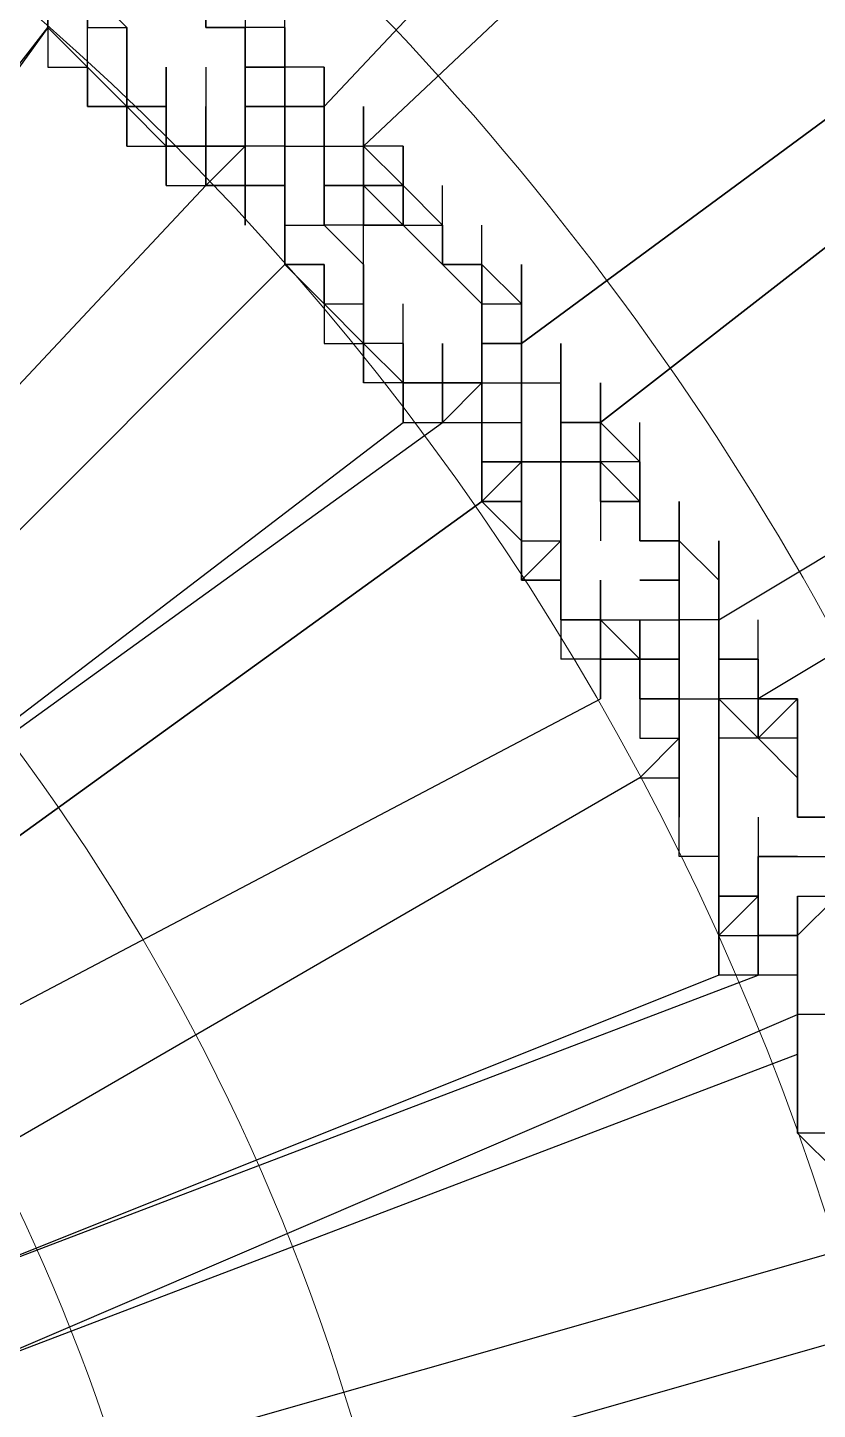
# Model space of a CAD drawing. Header units: inches. Extents: x 3324238 to 135265466, y -1036581 to 20094598.
# Drawn here: x 3353514.92 to 3353516.532, y -519253.202 to -519250.382 of the extents above; entities that cross this region are included whole.
import ezdxf

# ---------------------------------------------------------------- set-up
doc = ezdxf.new("R2010")
doc.units = ezdxf.units.IN
doc.header["$MEASUREMENT"] = 0
doc.layers.add('PDF_Geometry', color=7, linetype='Continuous')

msp = doc.modelspace()

# ---------------------------------------------------------------- linework, layer by layer
at = {"layer": 'PDF_Geometry', "color": 32, "lineweight": 13, "true_color": 0xdd6e00}
for points in [[(3353522.7765, -519332.0817), (3353522.7765, -519254.4915, 1.00015), (3353499.8943, -519254.4915)], [(3353517.2977, -519332.0817), (3353517.2977, -519254.4915, 1.002038), (3353505.3731, -519254.4915), (3353505.3731, -519332.0817)], [(3353516.8143, -519332.0817), (3353516.8143, -519254.4915, 1.000988), (3353505.8566, -519254.4915), (3353505.8566, -519332.0817)]]:
    msp.add_lwpolyline(points, format="xyb", dxfattribs=at)
at = {"layer": 'PDF_Geometry', "lineweight": 25}
for points in [[(3353514.1554, -519252.1549), (3353515.4446, -519250.8658), (3353515.4446, -519250.7852), (3353515.4446, -519250.7046), (3353515.4446, -519250.6241), (3353515.5251, -519250.6241), (3353515.5251, -519250.5435), (3353515.5251, -519250.6241), (3353515.5251, -519250.5435), (3353515.5251, -519250.4629), (3353515.5251, -519250.5435), (3353515.5251, -519250.4629), (3353515.5251, -519250.5435), (3353515.4446, -519250.5435), (3353515.4446, -519250.4629), (3353515.4446, -519250.5435), (3353515.4446, -519250.4629), (3353515.4446, -519250.5435), (3353515.5251, -519250.5435), (3353516.8143, -519249.1738), (3353515.5251, -519250.5435), (3353515.5251, -519250.4629), (3353515.4446, -519250.4629), (3353515.4446, -519250.3824), (3353515.364, -519250.3824), (3353515.364, -519250.4629), (3353515.364, -519250.3824), (3353515.364, -519250.4629), (3353515.4446, -519250.4629), (3353515.4446, -519250.3824), (3353515.4446, -519250.3018)], [(3353515.5251, -519250.4629), (3353515.5251, -519250.5435), (3353515.5251, -519250.6241), (3353515.5251, -519250.5435), (3353515.5251, -519250.6241), (3353515.5251, -519250.7046), (3353515.5251, -519250.7852), (3353515.5251, -519250.7046), (3353515.5251, -519250.6241), (3353515.6057, -519250.6241), (3353515.6057, -519250.5435), (3353515.6057, -519250.6241), (3353515.6057, -519250.5435), (3353515.6057, -519250.6241), (3353516.9754, -519249.3349)], [(3353516.9754, -519249.3349), (3353515.6057, -519250.6241)], [(3353514.5583, -519252.5578), (3353516.0891, -519251.7521), (3353516.0891, -519251.6715), (3353516.1697, -519251.6715), (3353516.1697, -519251.5909), (3353516.1697, -519251.6715), (3353516.1697, -519251.7521), (3353516.1697, -519251.6715), (3353516.1697, -519251.7521), (3353516.1697, -519251.6715), (3353516.0891, -519251.5909), (3353516.0086, -519251.5909), (3353516.0086, -519251.5103), (3353515.928, -519251.5103), (3353516.0086, -519251.4298), (3353516.0086, -519251.5103), (3353516.0086, -519251.4298), (3353516.0086, -519251.5103), (3353516.0086, -519251.4298), (3353516.0086, -519251.5103), (3353516.0086, -519251.4298), (3353516.0086, -519251.5103), (3353516.0086, -519251.4298), (3353516.0086, -519251.3492), (3353516.0086, -519251.2686), (3353515.928, -519251.2686), (3353515.8474, -519251.2686), (3353515.8474, -519251.1881), (3353515.8474, -519251.1075), (3353515.8474, -519251.1881), (3353515.8474, -519251.2686), (3353515.8474, -519251.1881), (3353515.8474, -519251.1075), (3353515.8474, -519251.0269), (3353515.928, -519251.0269), (3353515.928, -519250.9463), (3353515.928, -519251.0269), (3353517.4588, -519249.8989)], [(3353517.4588, -519249.8989), (3353515.928, -519251.0269), (3353515.928, -519251.1075)], [(3353515.8474, -519251.0269), (3353515.8474, -519251.1075), (3353515.8474, -519251.0269), (3353515.8474, -519251.1075), (3353515.8474, -519251.0269), (3353515.8474, -519251.1075), (3353515.8474, -519251.0269), (3353515.8474, -519251.1075), (3353515.8474, -519251.1881), (3353515.8474, -519251.1075), (3353515.8474, -519251.0269), (3353515.8474, -519251.1075), (3353515.8474, -519251.1881), (3353515.928, -519251.1881), (3353515.928, -519251.1075), (3353515.928, -519251.0269), (3353515.928, -519250.9463), (3353515.928, -519251.0269), (3353515.928, -519251.1075), (3353515.928, -519251.1881), (3353515.928, -519251.1075), (3353516.0086, -519251.1075), (3353516.0086, -519251.1881), (3353516.0086, -519251.2686), (3353516.0086, -519251.1881), (3353516.0086, -519251.2686), (3353516.0086, -519251.3492), (3353516.0086, -519251.2686), (3353516.0086, -519251.1881), (3353516.0086, -519251.2686), (3353516.0086, -519251.1881), (3353516.0891, -519251.1881), (3353517.5394, -519250.0601)], [(3353517.5394, -519250.0601), (3353516.0891, -519251.1881), (3353516.0891, -519251.1075)], [(3353514.9611, -519250.1406), (3353514.9611, -519250.2212), (3353514.9611, -519250.3018), (3353515.0417, -519250.3018), (3353515.1223, -519250.2212), (3353515.2028, -519250.2212), (3353515.2028, -519250.3018), (3353515.1223, -519250.3018), (3353515.1223, -519250.2212), (3353515.2028, -519250.2212), (3353515.2028, -519250.3018), (3353515.2834, -519250.3018), (3353515.2834, -519250.3824), (3353515.2834, -519250.3018), (3353515.2834, -519250.3824), (3353515.364, -519250.3824), (3353515.364, -519250.4629), (3353515.364, -519250.3824), (3353515.364, -519250.4629)], [(3353515.364, -519250.3018), (3353515.364, -519250.3824), (3353515.2834, -519250.3824), (3353515.364, -519250.3824), (3353515.2834, -519250.3824), (3353515.2834, -519250.3018), (3353515.2028, -519250.3018), (3353515.2028, -519250.2212), (3353515.2028, -519250.3018), (3353515.1223, -519250.3018)], [(3353514.9611, -519250.3018), (3353514.9611, -519250.3824), (3353514.9611, -519250.3018)], [(3353514.9611, -519250.3018), (3353514.9611, -519250.3824), (3353514.9611, -519250.3018)], [(3353514.9611, -519250.3018), (3353514.9611, -519250.3824), (3353514.9611, -519250.3018), (3353514.9611, -519250.3824), (3353514.9611, -519250.3018)], [(3353515.1223, -519250.5435), (3353515.1223, -519250.6241), (3353515.2028, -519250.6241), (3353515.1223, -519250.5435), (3353515.0417, -519250.4629), (3353514.9611, -519250.3824), (3353514.9611, -519250.4629), (3353515.0417, -519250.4629), (3353515.0417, -519250.3824), (3353515.0417, -519250.3018)], [(3353514.9611, -519250.3824), (3353514.9611, -519250.3018)], [(3353515.2834, -519250.3824), (3353515.2834, -519250.3018), (3353515.2834, -519250.3824)], [(3353515.2834, -519250.3824), (3353515.2834, -519250.3018)], [(3353513.8331, -519251.8326), (3353514.9611, -519250.3824), (3353513.9137, -519251.8326)], [(3353514.9611, -519250.3823), (3353514.9611, -519250.4629)], [(3353514.9611, -519250.3824), (3353515.0417, -519250.4629), (3353515.0417, -519250.3824)], [(3353515.0417, -519250.5435), (3353515.1223, -519250.5435), (3353515.1223, -519250.4629), (3353515.1223, -519250.3824), (3353515.1223, -519250.4629), (3353515.1223, -519250.3824), (3353515.1223, -519250.4629), (3353515.1223, -519250.5435), (3353515.1223, -519250.4629), (3353515.1223, -519250.5435), (3353515.1223, -519250.4629), (3353515.1223, -519250.5435)], [(3353515.1223, -519250.4629), (3353515.1223, -519250.3823)], [(3353515.2834, -519250.4629), (3353515.2834, -519250.5435), (3353515.2834, -519250.6241), (3353515.2834, -519250.7046), (3353515.364, -519250.7046), (3353515.364, -519250.6241), (3353515.364, -519250.5435), (3353515.364, -519250.6241), (3353515.364, -519250.5435), (3353515.364, -519250.6241), (3353515.364, -519250.5435), (3353515.364, -519250.6241), (3353515.364, -519250.5435), (3353515.364, -519250.4629), (3353515.364, -519250.3824), (3353515.364, -519250.4629), (3353515.364, -519250.3824), (3353515.364, -519250.4629), (3353515.364, -519250.3824), (3353515.364, -519250.4629), (3353515.364, -519250.3824), (3353515.364, -519250.4629), (3353515.364, -519250.5435), (3353515.4446, -519250.5435), (3353515.4446, -519250.6241), (3353515.4446, -519250.7046), (3353515.4446, -519250.6241), (3353515.5251, -519250.6241), (3353515.5251, -519250.5435)], [(3353515.364, -519250.4629), (3353515.364, -519250.3823)], [(3353515.364, -519250.4629), (3353515.364, -519250.3823)], [(3353515.364, -519250.4629), (3353515.364, -519250.3823)], [(3353515.4446, -519250.4629), (3353515.4446, -519250.3824)], [(3353515.4446, -519250.4629), (3353515.4446, -519250.3824)], [(3353515.4446, -519250.4629), (3353515.4446, -519250.3824)], [(3353515.4446, -519250.4629), (3353515.4446, -519250.3824)], [(3353515.4446, -519250.4629), (3353515.4446, -519250.3824)], [(3353515.4446, -519250.4629), (3353515.4446, -519250.3824)], [(3353515.0417, -519250.5435), (3353515.0417, -519250.4629), (3353515.0417, -519250.5435)], [(3353515.2834, -519250.5435), (3353515.2834, -519250.6241), (3353515.2834, -519250.5435), (3353515.2834, -519250.6241), (3353515.2028, -519250.6241), (3353515.2028, -519250.7046), (3353515.2834, -519250.7046), (3353515.364, -519250.7046), (3353515.364, -519250.6241), (3353515.364, -519250.7046), (3353515.364, -519250.6241), (3353515.2834, -519250.6241), (3353515.2834, -519250.7046), (3353515.2834, -519250.6241), (3353515.2834, -519250.7046), (3353515.2834, -519250.6241), (3353515.2834, -519250.7046), (3353515.2834, -519250.6241), (3353515.2834, -519250.5435), (3353515.2834, -519250.6241), (3353515.364, -519250.6241), (3353515.2834, -519250.6241), (3353515.2834, -519250.7046), (3353515.2834, -519250.6241), (3353515.2028, -519250.6241), (3353515.2028, -519250.5435), (3353515.2028, -519250.4629)], [(3353515.2028, -519250.5435), (3353515.2028, -519250.4629)], [(3353515.364, -519250.5435), (3353515.364, -519250.4629)], [(3353515.364, -519250.5435), (3353515.364, -519250.4629), (3353515.364, -519250.5435)], [(3353515.4446, -519250.4629), (3353515.364, -519250.4629), (3353515.4446, -519250.4629)], [(3353515.4446, -519250.7852), (3353515.4446, -519250.8658), (3353515.4446, -519250.7852), (3353515.4446, -519250.8658), (3353515.4446, -519250.7852), (3353515.4446, -519250.7046), (3353515.4446, -519250.6241), (3353515.4446, -519250.5435), (3353515.4446, -519250.4629), (3353515.364, -519250.4629), (3353515.364, -519250.5435), (3353515.364, -519250.6241), (3353515.364, -519250.5435), (3353515.364, -519250.6241), (3353515.364, -519250.7046), (3353515.4446, -519250.7046), (3353515.4446, -519250.6241), (3353515.4446, -519250.7046), (3353515.364, -519250.7046), (3353515.364, -519250.6241), (3353515.364, -519250.5435)], [(3353515.6863, -519250.7852), (3353515.6057, -519250.7046), (3353515.5251, -519250.7046), (3353515.5251, -519250.6241), (3353515.5251, -519250.5435), (3353515.4446, -519250.5435), (3353515.4446, -519250.4629), (3353515.4446, -519250.5435)], [(3353515.4446, -519250.5435), (3353515.4446, -519250.4629)], [(3353515.4446, -519250.5435), (3353515.4446, -519250.4629)], [(3353515.4446, -519250.5435), (3353515.4446, -519250.4629)], [(3353515.4446, -519250.5435), (3353515.4446, -519250.4629)], [(3353515.0417, -519250.5435), (3353515.1223, -519250.5435), (3353515.0417, -519250.5435)], [(3353515.2028, -519250.5435), (3353515.1223, -519250.5435)], [(3353515.2028, -519250.6241), (3353515.2028, -519250.5435)], [(3353515.2028, -519250.6241), (3353515.2028, -519250.5435)], [(3353515.2028, -519250.6241), (3353515.2028, -519250.5435)], [(3353515.2028, -519250.6241), (3353515.2028, -519250.5435)], [(3353515.2028, -519250.6241), (3353515.2028, -519250.5435)], [(3353515.2028, -519250.6241), (3353515.2028, -519250.5435)], [(3353515.2028, -519250.6241), (3353515.2028, -519250.5435)], [(3353515.2028, -519250.6241), (3353515.2028, -519250.5435)], [(3353515.2028, -519250.6241), (3353515.2028, -519250.5435)], [(3353515.2028, -519250.6241), (3353515.2028, -519250.5435)], [(3353515.2028, -519250.6241), (3353515.2028, -519250.5435)], [(3353515.2028, -519250.6241), (3353515.2028, -519250.5435)], [(3353515.2834, -519250.6241), (3353515.2834, -519250.5435)], [(3353515.364, -519250.6241), (3353515.364, -519250.5435)], [(3353515.4446, -519250.5435), (3353515.364, -519250.5435)], [(3353515.364, -519250.6241), (3353515.364, -519250.5435)], [(3353515.5251, -519250.6241), (3353515.5251, -519250.5435)], [(3353515.5251, -519250.9463), (3353515.5251, -519250.8658), (3353515.5251, -519250.9463), (3353515.6057, -519250.9463), (3353515.6057, -519251.0269), (3353515.6057, -519250.9463), (3353515.6057, -519250.8658), (3353515.6057, -519250.7852), (3353515.6057, -519250.7046), (3353515.6057, -519250.6241), (3353515.6057, -519250.7046), (3353515.6863, -519250.7046), (3353515.6863, -519250.6241), (3353515.6863, -519250.7046), (3353515.6863, -519250.7852), (3353515.6863, -519250.7046), (3353515.6863, -519250.7852), (3353515.6863, -519250.7046), (3353515.6863, -519250.7852), (3353515.6057, -519250.7852), (3353515.6057, -519250.7046), (3353515.6057, -519250.6241), (3353515.6057, -519250.5435), (3353515.6057, -519250.6241)], [(3353515.5251, -519250.5435), (3353515.5251, -519250.6241), (3353515.5251, -519250.5435), (3353515.5251, -519250.6241), (3353515.5251, -519250.5435), (3353515.5251, -519250.6241), (3353515.5251, -519250.5435), (3353515.5251, -519250.6241), (3353515.5251, -519250.7046), (3353515.6057, -519250.7046), (3353515.5251, -519250.7046), (3353515.5251, -519250.6241), (3353515.6057, -519250.6241), (3353515.6057, -519250.5435), (3353515.6057, -519250.6241), (3353515.6057, -519250.7046), (3353515.6057, -519250.7852), (3353515.6863, -519250.7852), (3353515.7669, -519250.7852), (3353515.7669, -519250.8658), (3353515.6863, -519250.7852), (3353515.7669, -519250.7852), (3353515.7669, -519250.7046)], [(3353515.5251, -519250.6241), (3353515.5251, -519250.7046), (3353515.6057, -519250.7046), (3353515.6057, -519250.6241), (3353515.6057, -519250.7046), (3353515.5251, -519250.7046), (3353515.5251, -519250.6241), (3353515.5251, -519250.5435)], [(3353515.2028, -519250.6241), (3353515.2028, -519250.7046)], [(3353515.2028, -519250.6241), (3353515.2834, -519250.6241)], [(3353515.2834, -519250.7046), (3353515.2834, -519250.6241)], [(3353515.364, -519250.6241), (3353515.364, -519250.7046)], [(3353515.364, -519250.7046), (3353515.364, -519250.6241)], [(3353515.4446, -519250.7046), (3353515.4446, -519250.6241), (3353515.364, -519250.6241)], [(3353515.4446, -519250.7046), (3353515.4446, -519250.6241)], [(3353515.4446, -519250.7046), (3353515.4446, -519250.6241)], [(3353515.4446, -519250.7046), (3353515.4446, -519250.6241)], [(3353515.4446, -519250.7046), (3353515.4446, -519250.6241)], [(3353515.4446, -519250.7046), (3353515.4446, -519250.6241)], [(3353515.5251, -519250.7046), (3353515.5251, -519250.6241)], [(3353515.5251, -519250.7046), (3353515.5251, -519250.6241)], [(3353515.5251, -519250.7046), (3353515.5251, -519250.6241)], [(3353515.5251, -519250.7046), (3353515.5251, -519250.6241)], [(3353515.5251, -519250.7046), (3353515.5251, -519250.6241)], [(3353515.5251, -519250.7046), (3353515.5251, -519250.6241)], [(3353515.6057, -519250.7046), (3353515.6057, -519250.6241)], [(3353515.6057, -519250.7046), (3353515.6057, -519250.6241)], [(3353515.6863, -519250.7046), (3353515.6057, -519250.6241), (3353515.6057, -519250.7046)], [(3353515.6863, -519250.6241), (3353515.6057, -519250.6241)], [(3353516.0891, -519251.5103), (3353516.0891, -519251.5909), (3353516.0891, -519251.5103), (3353516.0891, -519251.5909), (3353516.0891, -519251.5103), (3353516.0891, -519251.5909), (3353516.0891, -519251.5103), (3353516.0891, -519251.5909), (3353516.0891, -519251.5103), (3353516.0891, -519251.5909), (3353516.0086, -519251.5909), (3353516.0891, -519251.5909), (3353516.0891, -519251.6715), (3353516.1697, -519251.6715), (3353516.1697, -519251.5909), (3353516.1697, -519251.6715), (3353516.1697, -519251.5909), (3353516.1697, -519251.6715), (3353516.1697, -519251.5909), (3353516.1697, -519251.6715), (3353516.1697, -519251.5909), (3353516.1697, -519251.6715), (3353516.2503, -519251.6715), (3353516.2503, -519251.7521), (3353516.3308, -519251.7521), (3353516.3308, -519251.8326), (3353516.3308, -519251.7521), (3353516.3308, -519251.8326), (3353516.3308, -519251.7521), (3353516.3308, -519251.6715), (3353516.3308, -519251.7521), (3353516.3308, -519251.6715), (3353516.3308, -519251.7521), (3353516.3308, -519251.6715), (3353516.3308, -519251.5909), (3353516.3308, -519251.6715), (3353516.3308, -519251.5909), (3353516.3308, -519251.6715), (3353516.3308, -519251.5909), (3353517.9423, -519250.6241)], [(3353513.9137, -519252.0743), (3353513.9943, -519252.0743), (3353513.9943, -519251.9938), (3353514.0748, -519251.9938), (3353514.0748, -519251.9132), (3353514.0748, -519251.9938), (3353515.2834, -519250.7046)], [(3353515.2834, -519250.7046), (3353514.0749, -519251.9938), (3353514.0749, -519251.9132)], [(3353515.4446, -519250.7046), (3353515.364, -519250.7046)], [(3353515.4446, -519250.7852), (3353515.4446, -519250.7046)], [(3353515.4446, -519250.7852), (3353515.4446, -519250.7046)], [(3353515.5251, -519250.7852), (3353515.5251, -519250.7046)], [(3353515.5251, -519250.7046), (3353515.5251, -519250.7852), (3353515.6057, -519250.8658)], [(3353515.5251, -519250.7852), (3353515.5251, -519250.7046)], [(3353515.5251, -519250.7852), (3353515.5251, -519250.7046)], [(3353515.6863, -519250.7046), (3353515.6057, -519250.7046)], [(3353515.6863, -519250.7852), (3353515.6863, -519250.7046)], [(3353515.6863, -519250.7852), (3353515.6863, -519250.7046)], [(3353515.6863, -519250.7852), (3353515.6863, -519250.7046)], [(3353515.7668, -519250.7852), (3353515.7668, -519250.7046)], [(3353514.3166, -519252.2355), (3353515.7669, -519251.1881), (3353515.8474, -519251.1075), (3353515.8474, -519251.0269), (3353515.8474, -519250.9463), (3353515.928, -519250.9463), (3353515.8474, -519250.8658), (3353515.7669, -519250.8658), (3353515.7669, -519250.7852), (3353515.7669, -519250.8658), (3353515.7669, -519250.7852), (3353515.7669, -519250.8658), (3353515.7669, -519250.7852)], [(3353515.4446, -519250.8658), (3353515.4446, -519250.7852)], [(3353515.4446, -519250.7852), (3353515.5251, -519250.7852)], [(3353515.4446, -519250.8658), (3353515.4446, -519250.7852)], [(3353515.4446, -519250.8658), (3353515.4446, -519250.7852)], [(3353515.6057, -519250.7852), (3353515.5251, -519250.7852)], [(3353515.6057, -519250.8658), (3353515.6057, -519250.7852)], [(3353515.7668, -519250.8658), (3353515.7668, -519250.7852)], [(3353515.7668, -519250.8658), (3353515.7668, -519250.7852)], [(3353515.8474, -519250.8658), (3353515.8474, -519250.9463), (3353515.8474, -519250.8658), (3353515.7669, -519250.8658), (3353515.7669, -519250.7852), (3353515.7669, -519250.8658), (3353515.8474, -519250.8658), (3353515.8474, -519250.9463), (3353515.8474, -519251.0269), (3353515.8474, -519251.1075), (3353515.8474, -519251.0269), (3353515.8474, -519250.9463), (3353515.8474, -519250.8658), (3353515.8474, -519250.7852)], [(3353518.0228, -519250.7852), (3353516.4114, -519251.7521), (3353516.4114, -519251.6715)], [(3353514.1554, -519252.1549), (3353515.4446, -519250.8658)], [(3353515.4446, -519250.8658), (3353515.5251, -519250.8658)], [(3353515.6057, -519250.8658), (3353515.6057, -519250.9463)], [(3353515.6057, -519250.9463), (3353515.6057, -519250.8658)], [(3353515.6057, -519250.8658), (3353515.6057, -519250.9463)], [(3353515.6057, -519250.9463), (3353515.6057, -519250.8658)], [(3353515.8474, -519250.9463), (3353515.7668, -519250.8658)], [(3353515.928, -519251.1881), (3353515.928, -519251.2686), (3353515.928, -519251.1881), (3353515.928, -519251.2686), (3353515.928, -519251.1881), (3353515.928, -519251.1075), (3353515.928, -519251.0269), (3353515.928, -519251.1075), (3353515.928, -519251.0269), (3353515.8474, -519251.0269), (3353515.8474, -519251.1075), (3353515.8474, -519251.0269), (3353515.8474, -519251.1075), (3353515.8474, -519251.0269), (3353515.8474, -519250.9463), (3353515.928, -519250.9463), (3353515.928, -519250.8658), (3353515.928, -519250.9463), (3353515.928, -519251.0269), (3353515.928, -519250.9463), (3353515.928, -519250.8658)], [(3353515.8474, -519250.9463), (3353515.8474, -519250.8658), (3353515.8474, -519250.9463)], [(3353515.8474, -519250.9463), (3353515.8474, -519250.8658)], [(3353515.8474, -519250.9464), (3353515.8474, -519250.8658)], [(3353515.8474, -519250.9464), (3353515.8474, -519250.8658)], [(3353514.3971, -519252.3966), (3353515.8474, -519251.3492), (3353515.8474, -519251.2686), (3353515.8474, -519251.1881), (3353515.8474, -519251.2686), (3353515.8474, -519251.1881), (3353515.8474, -519251.1075), (3353515.928, -519251.1075), (3353515.928, -519251.0269), (3353515.928, -519251.1075), (3353515.928, -519251.0269), (3353515.928, -519250.9463), (3353515.928, -519251.0269), (3353515.928, -519250.9463), (3353515.928, -519251.0269), (3353515.928, -519250.9464)], [(3353515.6057, -519251.0269), (3353515.6057, -519250.9463)], [(3353515.6057, -519251.0269), (3353515.6057, -519250.9463)], [(3353515.6057, -519251.0269), (3353515.6057, -519250.9463)], [(3353515.6057, -519251.0269), (3353515.6057, -519250.9463)], [(3353515.6057, -519251.0269), (3353515.6057, -519250.9463)], [(3353515.6057, -519251.0269), (3353515.6057, -519250.9463)], [(3353515.6863, -519251.0269), (3353515.6863, -519251.1075), (3353515.6863, -519251.0269), (3353515.6863, -519251.1075), (3353515.6863, -519251.0269), (3353515.6863, -519251.1075), (3353515.6863, -519251.0269), (3353515.6863, -519251.1075), (3353515.6863, -519251.0269), (3353515.6863, -519250.9463)], [(3353515.928, -519251.0269), (3353515.928, -519250.9463), (3353515.928, -519251.0269)], [(3353515.928, -519251.0269), (3353515.928, -519250.9463)], [(3353515.928, -519251.0269), (3353515.928, -519250.9463)], [(3353515.928, -519251.0269), (3353515.928, -519250.9463)], [(3353515.928, -519251.0269), (3353515.928, -519250.9464)], [(3353515.928, -519251.0269), (3353515.928, -519250.9464)], [(3353515.928, -519251.0269), (3353515.928, -519250.9464)], [(3353514.3166, -519252.2355), (3353515.6863, -519251.1881), (3353515.6863, -519251.1075), (3353515.6057, -519251.1075), (3353515.6057, -519251.0269), (3353515.6863, -519251.1075), (3353515.7669, -519251.1075), (3353515.7669, -519251.0269), (3353515.7669, -519251.1075), (3353515.7669, -519251.1881), (3353515.7669, -519251.1075), (3353515.8474, -519251.1075), (3353515.7669, -519251.1075), (3353515.6863, -519251.1075), (3353515.7669, -519251.1075), (3353515.7669, -519251.0269)], [(3353515.928, -519251.1075), (3353515.928, -519251.0269), (3353515.928, -519251.1075), (3353515.928, -519251.1881), (3353515.928, -519251.2686), (3353515.928, -519251.1881), (3353515.928, -519251.2686), (3353515.928, -519251.3492), (3353515.8474, -519251.3492), (3353514.3971, -519252.3966), (3353514.3971, -519252.4772), (3353514.3971, -519252.3966), (3353514.3971, -519252.4772), (3353514.3971, -519252.5578), (3353514.3971, -519252.6384), (3353514.3971, -519252.7189), (3353514.4777, -519252.7189), (3353514.4777, -519252.7995), (3353514.4777, -519252.8801), (3353514.4777, -519252.7995)], [(3353515.6863, -519251.0269), (3353515.6057, -519251.0269)], [(3353515.6863, -519251.1881), (3353515.6863, -519251.1075), (3353515.6863, -519251.0269)], [(3353515.6863, -519251.1075), (3353515.6863, -519251.0269)], [(3353515.6863, -519251.1075), (3353515.6863, -519251.0269)], [(3353515.6863, -519251.1075), (3353515.6863, -519251.0269)], [(3353515.6863, -519251.1075), (3353515.6863, -519251.0269)], [(3353515.7668, -519251.1881), (3353515.7668, -519251.1075), (3353515.7668, -519251.0269)], [(3353515.8474, -519251.1075), (3353515.8474, -519251.0269)], [(3353515.8474, -519251.1075), (3353515.8474, -519251.0269)], [(3353515.8474, -519251.1075), (3353515.8474, -519251.0269)], [(3353515.928, -519251.3492), (3353515.928, -519251.2686), (3353515.928, -519251.1881), (3353515.928, -519251.2686), (3353515.8474, -519251.2686), (3353515.8474, -519251.1881), (3353515.8474, -519251.1075), (3353515.8474, -519251.0269), (3353515.8474, -519251.1075), (3353515.8474, -519251.1881), (3353515.8474, -519251.2686), (3353515.8474, -519251.1881), (3353515.8474, -519251.1075), (3353515.8474, -519251.0269)], [(3353515.8474, -519251.1075), (3353515.8474, -519251.0269)], [(3353515.8474, -519251.1075), (3353515.8474, -519251.0269)], [(3353515.6863, -519251.1075), (3353515.6057, -519251.1075)], [(3353515.6863, -519251.1881), (3353515.6863, -519251.1075), (3353515.6863, -519251.1881)], [(3353515.6863, -519251.1881), (3353515.6863, -519251.1075)], [(3353515.6863, -519251.1881), (3353515.7669, -519251.1881), (3353515.7669, -519251.1075), (3353515.7669, -519251.1881), (3353515.7669, -519251.1075), (3353515.7669, -519251.1881), (3353515.8474, -519251.1881), (3353515.8474, -519251.1075)], [(3353515.8474, -519251.2686), (3353515.8474, -519251.1881), (3353515.8474, -519251.1075), (3353515.8474, -519251.1881)], [(3353515.8474, -519251.3492), (3353515.8474, -519251.2686), (3353515.8474, -519251.3492), (3353515.8474, -519251.2686), (3353515.928, -519251.2686), (3353516.0086, -519251.2686), (3353516.0086, -519251.1881), (3353516.0086, -519251.1075), (3353516.0086, -519251.1881), (3353516.0086, -519251.1075), (3353516.0086, -519251.1881), (3353516.0086, -519251.1075)], [(3353515.8474, -519251.1881), (3353515.8474, -519251.1075)], [(3353516.0891, -519251.1075), (3353516.0891, -519251.1881), (3353516.1697, -519251.2686), (3353516.1697, -519251.3492), (3353516.0891, -519251.2686), (3353516.0891, -519251.3492), (3353516.0891, -519251.2686), (3353516.0891, -519251.3492), (3353516.1697, -519251.3492), (3353516.1697, -519251.2686), (3353516.1697, -519251.3492), (3353516.1697, -519251.2686), (3353516.1697, -519251.3492), (3353516.1697, -519251.4298), (3353516.1697, -519251.3492), (3353516.1697, -519251.2686), (3353516.0891, -519251.2686), (3353516.0891, -519251.1881), (3353516.0891, -519251.2686), (3353516.0891, -519251.1881), (3353516.0891, -519251.1075), (3353516.0891, -519251.1881), (3353516.0891, -519251.1075), (3353516.0891, -519251.1881), (3353516.0891, -519251.1075), (3353516.0891, -519251.1881), (3353516.0086, -519251.1881), (3353516.0086, -519251.2686), (3353515.928, -519251.2686), (3353515.928, -519251.1881), (3353515.928, -519251.1075), (3353515.928, -519251.1881), (3353515.928, -519251.2686), (3353515.928, -519251.1881), (3353515.928, -519251.1075), (3353516.0086, -519251.1075), (3353516.0086, -519251.1881), (3353516.0086, -519251.1075), (3353516.0086, -519251.1881), (3353516.0086, -519251.2686), (3353516.0891, -519251.2686), (3353516.0891, -519251.3492), (3353516.1697, -519251.3492), (3353516.1697, -519251.2686), (3353516.1697, -519251.1881)], [(3353515.928, -519251.1881), (3353515.928, -519251.2686), (3353515.928, -519251.1881), (3353515.928, -519251.2686), (3353515.928, -519251.1881), (3353515.928, -519251.2686), (3353515.928, -519251.1881), (3353515.928, -519251.2686), (3353515.928, -519251.1881), (3353515.928, -519251.2686), (3353515.928, -519251.1881), (3353515.928, -519251.2686), (3353515.928, -519251.1881), (3353515.928, -519251.2686), (3353515.928, -519251.1881), (3353515.928, -519251.1075), (3353516.0086, -519251.1075), (3353516.0086, -519251.1881), (3353516.0891, -519251.1881), (3353516.0891, -519251.2686), (3353516.0891, -519251.3492), (3353516.0891, -519251.4298)], [(3353515.928, -519251.1881), (3353515.928, -519251.1075)], [(3353515.928, -519251.1881), (3353515.928, -519251.1075)], [(3353516.0086, -519251.1881), (3353516.0086, -519251.1075)], [(3353516.0086, -519251.1881), (3353516.0086, -519251.1075)], [(3353516.0086, -519251.1881), (3353516.0086, -519251.1075)], [(3353516.0086, -519251.2686), (3353516.0086, -519251.1881), (3353516.0086, -519251.1075)], [(3353516.0086, -519251.1881), (3353516.0086, -519251.1075)], [(3353516.0891, -519251.1881), (3353516.0891, -519251.1075)], [(3353516.0891, -519251.1881), (3353516.0891, -519251.1075)], [(3353515.928, -519251.1881), (3353515.928, -519251.2686), (3353515.8474, -519251.3492), (3353515.928, -519251.4298), (3353515.928, -519251.5103), (3353516.0086, -519251.5103), (3353516.0086, -519251.4298), (3353516.0086, -519251.5103), (3353516.0086, -519251.4298), (3353516.0086, -519251.3492), (3353516.0086, -519251.4298), (3353516.0086, -519251.3492), (3353516.0086, -519251.4298), (3353516.0086, -519251.5103), (3353515.928, -519251.5103), (3353515.928, -519251.4298), (3353516.0086, -519251.4298), (3353516.0086, -519251.3492), (3353516.0086, -519251.4298), (3353516.0086, -519251.5103), (3353516.0086, -519251.4298), (3353516.0086, -519251.3492), (3353516.0086, -519251.2686)], [(3353515.928, -519251.3492), (3353515.928, -519251.4298), (3353515.928, -519251.3492), (3353515.928, -519251.4298), (3353515.928, -519251.3492), (3353515.8474, -519251.3492), (3353515.8474, -519251.2686), (3353515.8474, -519251.1881), (3353515.8474, -519251.2686), (3353515.8474, -519251.1881), (3353515.8474, -519251.2686), (3353515.8474, -519251.3492), (3353515.8474, -519251.2686), (3353515.8474, -519251.3492), (3353515.928, -519251.3492)], [(3353515.8474, -519251.3492), (3353515.8474, -519251.2686), (3353515.8474, -519251.1881)], [(3353515.8474, -519251.2686), (3353515.8474, -519251.1881)], [(3353515.8474, -519251.2686), (3353515.8474, -519251.1881)], [(3353515.928, -519251.2686), (3353515.928, -519251.1881)], [(3353515.928, -519251.2686), (3353515.928, -519251.1881)], [(3353515.928, -519251.2686), (3353515.928, -519251.1881)], [(3353515.928, -519251.2686), (3353515.928, -519251.1881)], [(3353516.0086, -519251.2686), (3353516.0086, -519251.1881)], [(3353516.0086, -519251.3492), (3353516.0086, -519251.2686), (3353516.0086, -519251.1881)], [(3353516.0891, -519251.2686), (3353516.0891, -519251.1881)], [(3353515.8474, -519251.3492), (3353515.8474, -519251.2686)], [(3353515.8474, -519251.3492), (3353515.8474, -519251.2686)], [(3353515.8474, -519251.3492), (3353515.8474, -519251.2686)], [(3353515.928, -519251.4298), (3353515.928, -519251.3492), (3353515.928, -519251.2686)], [(3353516.0891, -519251.2686), (3353516.0086, -519251.2686), (3353516.0891, -519251.2686)], [(3353516.2503, -519251.5103), (3353516.2503, -519251.4298), (3353516.1697, -519251.4298), (3353516.1697, -519251.3492), (3353516.1697, -519251.2686), (3353516.1697, -519251.3492), (3353516.0891, -519251.3492), (3353516.0891, -519251.2686), (3353516.0891, -519251.3492)], [(3353516.1697, -519251.3492), (3353516.1697, -519251.2686)], [(3353516.1697, -519251.3492), (3353516.1697, -519251.2686)], [(3353516.0086, -519251.5104), (3353516.0086, -519251.4298), (3353516.0086, -519251.3492)], [(3353516.1697, -519251.4298), (3353516.1697, -519251.3492)], [(3353516.3308, -519251.8326), (3353516.3308, -519251.7521), (3353516.3308, -519251.8326), (3353516.3308, -519251.7521), (3353516.4114, -519251.8326), (3353516.4114, -519251.7521), (3353516.4114, -519251.8326), (3353516.3308, -519251.8326), (3353516.3308, -519251.9132), (3353516.3308, -519251.8326), (3353516.3308, -519251.7521), (3353516.3308, -519251.8326), (3353516.3308, -519251.7521), (3353516.3308, -519251.6715), (3353516.3308, -519251.7521), (3353516.3308, -519251.6715), (3353516.3308, -519251.7521), (3353516.3308, -519251.6715), (3353516.3308, -519251.5909), (3353516.3308, -519251.5103), (3353516.3308, -519251.5909), (3353516.3308, -519251.5103), (3353516.3308, -519251.5909), (3353516.3308, -519251.5103), (3353516.3308, -519251.5909), (3353516.2503, -519251.5909), (3353516.2503, -519251.5103), (3353516.2503, -519251.4298), (3353516.2503, -519251.3492), (3353516.2503, -519251.4298), (3353516.2503, -519251.5103)], [(3353516.2503, -519251.4298), (3353516.2503, -519251.3492)], [(3353516.2503, -519251.4298), (3353516.2503, -519251.3492)], [(3353516.2503, -519251.4298), (3353516.2503, -519251.3492)], [(3353515.928, -519251.4298), (3353515.928, -519251.5103)], [(3353516.0086, -519251.5103), (3353516.0086, -519251.4298)], [(3353516.0086, -519251.5104), (3353516.0086, -519251.4298)], [(3353516.0086, -519251.5103), (3353516.0086, -519251.4298)], [(3353516.2503, -519251.5103), (3353516.2503, -519251.4298)], [(3353516.2503, -519251.5103), (3353516.2503, -519251.4298)], [(3353516.2503, -519251.4298), (3353516.2503, -519251.5103)], [(3353516.2503, -519251.4298), (3353516.3308, -519251.5103)], [(3353516.2503, -519251.4298), (3353516.3308, -519251.5103)], [(3353516.2503, -519251.5103), (3353516.2503, -519251.5909), (3353516.2503, -519251.5103), (3353516.2503, -519251.4298), (3353516.2503, -519251.5103)], [(3353516.2503, -519251.5103), (3353516.2503, -519251.4298)], [(3353516.2503, -519251.5103), (3353516.2503, -519251.4298)], [(3353516.2503, -519251.5104), (3353516.2503, -519251.4298)], [(3353516.2503, -519251.5103), (3353516.2503, -519251.4298)], [(3353516.2503, -519251.5103), (3353516.2503, -519251.4298)], [(3353516.0086, -519251.5909), (3353516.0086, -519251.5103)], [(3353516.0086, -519251.5909), (3353516.0086, -519251.5103)], [(3353516.0086, -519251.5909), (3353516.0086, -519251.5103)], [(3353516.0086, -519251.5909), (3353516.0086, -519251.5103)], [(3353516.0086, -519251.5909), (3353516.0086, -519251.5103)], [(3353516.0086, -519251.5909), (3353516.0086, -519251.5103)], [(3353516.0086, -519251.5103), (3353516.0086, -519251.5909)], [(3353516.0086, -519251.5909), (3353516.0086, -519251.5103)], [(3353516.0086, -519251.5909), (3353516.0086, -519251.5103)], [(3353516.0086, -519251.5909), (3353516.0086, -519251.5103)], [(3353516.0086, -519251.5909), (3353516.0086, -519251.5103)], [(3353516.0891, -519251.5909), (3353516.0891, -519251.5103)], [(3353516.0891, -519251.5909), (3353516.0891, -519251.6715), (3353516.0891, -519251.5909), (3353516.0891, -519251.6715), (3353516.0891, -519251.5909), (3353516.0891, -519251.6715), (3353516.0891, -519251.5909), (3353516.0891, -519251.6715), (3353516.0891, -519251.5909), (3353516.0891, -519251.5103)], [(3353516.0891, -519251.6715), (3353516.0891, -519251.5909), (3353516.0891, -519251.5103)], [(3353516.0891, -519251.5909), (3353516.0891, -519251.5103)], [(3353516.2503, -519251.5909), (3353516.2503, -519251.5103)], [(3353516.2503, -519251.5909), (3353516.2503, -519251.5103)], [(3353516.2503, -519251.5909), (3353516.2503, -519251.5103)], [(3353516.2503, -519251.5909), (3353516.2503, -519251.5103)], [(3353516.3308, -519251.5909), (3353516.3308, -519251.5103)], [(3353516.4114, -519251.6715), (3353516.4114, -519251.7521), (3353516.4114, -519251.8326), (3353516.4114, -519251.7521), (3353516.4114, -519251.6715), (3353516.4114, -519251.7521), (3353516.4114, -519251.8326), (3353516.4114, -519251.7521), (3353516.3308, -519251.7521), (3353516.3308, -519251.6715), (3353516.3308, -519251.7521), (3353516.3308, -519251.6715), (3353516.3308, -519251.5909), (3353516.3308, -519251.5103), (3353516.3308, -519251.5909), (3353516.3308, -519251.6715), (3353516.3308, -519251.7521), (3353516.3308, -519251.6715), (3353516.3308, -519251.5909)], [(3353516.3308, -519251.5103), (3353516.3308, -519251.5909), (3353516.3308, -519251.5103)], [(3353516.3308, -519251.6715), (3353516.3308, -519251.5909), (3353516.3308, -519251.5103)], [(3353516.3308, -519251.5909), (3353516.3308, -519251.5104)], [(3353516.3308, -519251.6715), (3353516.3308, -519251.5909), (3353516.3308, -519251.5104), (3353516.3308, -519251.5909)], [(3353516.0086, -519251.5909), (3353516.0086, -519251.6715)], [(3353516.0891, -519251.5909), (3353516.0086, -519251.5909)], [(3353516.0891, -519251.5909), (3353516.0086, -519251.5909)], [(3353516.0891, -519251.6715), (3353516.0891, -519251.5909)], [(3353516.0891, -519251.6715), (3353516.0891, -519251.5909)], [(3353516.0891, -519251.5909), (3353516.1697, -519251.5909)], [(3353516.0891, -519251.6715), (3353516.0891, -519251.5909)], [(3353516.0891, -519251.6715), (3353516.0891, -519251.5909)], [(3353516.1697, -519251.6715), (3353516.1697, -519251.5909)], [(3353516.2503, -519251.7521), (3353516.2503, -519251.6715), (3353516.2503, -519251.5909), (3353516.2503, -519251.6715), (3353516.2503, -519251.7521), (3353516.1697, -519251.7521), (3353516.1697, -519251.8326), (3353516.2503, -519251.8326), (3353516.2503, -519251.7521), (3353516.2503, -519251.6715), (3353516.2503, -519251.7521), (3353516.2503, -519251.6715), (3353516.1697, -519251.6715), (3353516.1697, -519251.5909), (3353516.1697, -519251.6715), (3353516.1697, -519251.5909)], [(3353516.1697, -519251.6715), (3353516.1697, -519251.5909)], [(3353516.1697, -519251.6715), (3353516.1697, -519251.5909)], [(3353516.3308, -519252.1549), (3353516.3308, -519252.0743), (3353516.3308, -519252.1549), (3353516.3308, -519252.0743), (3353516.3308, -519251.9938), (3353516.3308, -519252.0743), (3353516.3308, -519252.1549), (3353516.3308, -519252.2355), (3353516.4114, -519252.1549), (3353516.4114, -519252.2355), (3353516.4114, -519252.3161), (3353516.4114, -519252.2355), (3353516.4114, -519252.1549), (3353516.3308, -519252.1549), (3353516.3308, -519252.2355), (3353516.4114, -519252.2355), (3353516.4114, -519252.1549), (3353516.3308, -519252.1549), (3353516.3308, -519252.0743), (3353516.3308, -519251.9938), (3353516.3308, -519252.0743), (3353516.3308, -519252.1549), (3353516.3308, -519252.0743), (3353516.3308, -519252.1549), (3353516.3308, -519252.0743), (3353516.3308, -519252.1549), (3353516.3308, -519252.0743), (3353516.3308, -519251.9938), (3353516.3308, -519251.9132), (3353516.3308, -519251.9938), (3353516.3308, -519251.9132), (3353516.3308, -519251.9938), (3353516.3308, -519252.0743), (3353516.3308, -519251.9938), (3353516.3308, -519252.0743), (3353516.2503, -519252.0743), (3353516.2503, -519251.9938), (3353516.2503, -519251.9132), (3353516.2503, -519251.9938), (3353516.2503, -519251.9132), (3353516.2503, -519251.9938), (3353516.2503, -519251.9132), (3353516.2503, -519251.8326), (3353516.2503, -519251.7521), (3353516.2503, -519251.8326), (3353516.2503, -519251.9132), (3353516.2503, -519251.8326), (3353516.2503, -519251.7521), (3353516.2503, -519251.8326), (3353516.2503, -519251.7521), (3353516.2503, -519251.6715), (3353516.2503, -519251.5909)], [(3353516.2503, -519251.6715), (3353516.2503, -519251.5909)], [(3353516.2503, -519251.6715), (3353516.2503, -519251.5909)], [(3353516.2503, -519251.6715), (3353516.2503, -519251.5909)], [(3353516.2503, -519251.6715), (3353516.2503, -519251.5909)], [(3353516.2503, -519251.6715), (3353516.2503, -519251.5909)], [(3353516.2503, -519251.6715), (3353516.2503, -519251.5909)], [(3353516.2503, -519251.6715), (3353516.2503, -519251.5909)], [(3353516.2503, -519251.6715), (3353516.2503, -519251.5909)], [(3353516.2503, -519251.6715), (3353516.2503, -519251.5909)], [(3353516.2503, -519251.6715), (3353516.2503, -519251.5909)], [(3353516.2503, -519251.6715), (3353516.2503, -519251.5909)], [(3353516.2503, -519251.6715), (3353516.2503, -519251.5909)], [(3353516.2503, -519251.6715), (3353516.2503, -519251.5909)], [(3353516.2503, -519251.6715), (3353516.2503, -519251.5909)], [(3353516.2503, -519251.6715), (3353516.2503, -519251.5909)], [(3353516.2503, -519251.6715), (3353516.2503, -519251.5909)], [(3353516.2503, -519251.6715), (3353516.2503, -519251.5909)], [(3353516.2503, -519251.6715), (3353516.2503, -519251.5909)], [(3353516.2503, -519251.6715), (3353516.2503, -519251.5909)], [(3353516.4114, -519251.6715), (3353516.3308, -519251.6715), (3353516.4114, -519251.6715), (3353516.4114, -519251.7521), (3353516.4114, -519251.6715), (3353516.4114, -519251.5909)], [(3353516.3308, -519251.6715), (3353516.3308, -519251.5909)], [(3353516.3308, -519251.6715), (3353516.3308, -519251.5909), (3353516.3308, -519251.6715)], [(3353516.3308, -519251.6715), (3353516.3308, -519251.5909)], [(3353516.3309, -519251.8326), (3353516.3309, -519251.7521), (3353516.3309, -519251.6715), (3353516.3309, -519251.5909)], [(3353516.0891, -519251.6715), (3353516.0086, -519251.6715)], [(3353516.1697, -519251.6715), (3353516.0891, -519251.6715)], [(3353516.0891, -519251.6715), (3353516.0891, -519251.7521)], [(3353516.1697, -519251.7521), (3353516.1697, -519251.6715)], [(3353516.1697, -519251.7521), (3353516.1697, -519251.6715)], [(3353516.1697, -519251.7521), (3353516.1697, -519251.6715)], [(3353516.1697, -519251.7521), (3353516.1697, -519251.6715), (3353516.2503, -519251.6715)], [(3353516.1697, -519251.7521), (3353516.1697, -519251.6715)], [(3353516.1697, -519251.7521), (3353516.1697, -519251.6715)], [(3353516.1697, -519251.7521), (3353516.1697, -519251.6715)], [(3353516.1697, -519251.7521), (3353516.1697, -519251.6715)], [(3353516.3308, -519251.7521), (3353516.3308, -519251.6715)], [(3353516.4114, -519251.7521), (3353516.4114, -519251.6715)], [(3353516.4114, -519251.7521), (3353516.4114, -519251.6715)], [(3353516.4114, -519251.7521), (3353516.4114, -519251.6715)], [(3353516.1697, -519251.7521), (3353516.2503, -519251.7521)], [(3353516.2503, -519251.8326), (3353516.2503, -519251.7521)], [(3353516.3308, -519251.8326), (3353516.3308, -519251.7521)], [(3353516.3308, -519251.8326), (3353516.3308, -519251.7521)], [(3353516.492, -519251.9132), (3353516.492, -519251.8326), (3353516.492, -519251.7521), (3353516.4114, -519251.8326)], [(3353516.4114, -519251.7521), (3353516.492, -519251.7521), (3353516.4114, -519251.7521)], [(3353516.5726, -519251.9938), (3353516.492, -519251.9938), (3353516.492, -519251.9132), (3353516.492, -519251.9938), (3353516.492, -519251.9132), (3353516.492, -519251.8326), (3353516.492, -519251.7521), (3353516.492, -519251.8326), (3353516.492, -519251.9132), (3353516.492, -519251.8326), (3353516.492, -519251.9132), (3353516.492, -519251.9938), (3353516.5726, -519251.9938)], [(3353516.492, -519251.9938), (3353516.492, -519251.9132), (3353516.492, -519251.8326), (3353516.492, -519251.7521)], [(3353516.2503, -519251.8326), (3353516.1697, -519251.9132), (3353514.6389, -519252.7995)], [(3353516.3308, -519251.9132), (3353516.3308, -519251.8326), (3353516.3308, -519251.9132)], [(3353516.492, -519251.8326), (3353516.4114, -519251.8326)], [(3353516.1697, -519251.9132), (3353516.2503, -519251.9132)], [(3353516.3308, -519252.0743), (3353516.3308, -519251.9938), (3353516.3308, -519251.9132)], [(3353516.3308, -519251.9938), (3353516.3308, -519251.9132)], [(3353516.3308, -519251.9938), (3353516.3308, -519251.9132)], [(3353516.4114, -519251.9938), (3353516.4114, -519252.0743), (3353516.4114, -519252.1549), (3353516.4114, -519252.2355), (3353516.492, -519252.2355), (3353516.492, -519252.1549), (3353516.492, -519252.2355), (3353516.492, -519252.1549), (3353516.5726, -519252.1549)], [(3353514.7194, -519252.9606), (3353516.4114, -519252.3161), (3353516.4114, -519252.2355), (3353516.4114, -519252.1549), (3353516.4114, -519252.0743), (3353516.4114, -519252.1549), (3353516.3308, -519252.1549), (3353516.4114, -519252.1549), (3353516.4114, -519252.2355), (3353516.4114, -519252.1549), (3353516.4114, -519252.0743), (3353516.4114, -519252.1549), (3353516.4114, -519252.0743), (3353516.4114, -519252.1549), (3353516.4114, -519252.2355), (3353516.492, -519252.2355), (3353516.492, -519252.3161), (3353516.492, -519252.2355), (3353516.492, -519252.1549), (3353516.492, -519252.2355), (3353516.492, -519252.1549), (3353516.492, -519252.2355), (3353516.5726, -519252.1549)], [(3353516.492, -519252.6384), (3353516.492, -519252.5578), (3353516.492, -519252.4772), (3353516.492, -519252.5578), (3353516.492, -519252.4772), (3353516.492, -519252.3966), (3353516.492, -519252.3161), (3353516.492, -519252.3966), (3353516.492, -519252.3161), (3353516.492, -519252.2355), (3353516.492, -519252.1549), (3353516.492, -519252.2355), (3353516.492, -519252.3161), (3353516.492, -519252.3966), (3353516.492, -519252.4772), (3353516.492, -519252.3966), (3353516.492, -519252.3161), (3353516.492, -519252.2355), (3353516.492, -519252.1549), (3353516.492, -519252.2355), (3353516.492, -519252.3161), (3353516.492, -519252.3966), (3353516.492, -519252.3161), (3353516.4114, -519252.3161), (3353516.4114, -519252.2355), (3353516.4114, -519252.3161), (3353516.4114, -519252.2355), (3353516.4114, -519252.3161), (3353516.4114, -519252.2355), (3353516.4114, -519252.1549), (3353516.3308, -519252.1549), (3353516.3308, -519252.0743)], [(3353516.3308, -519252.1549), (3353516.3308, -519252.0743), (3353516.3308, -519252.1549)], [(3353516.4114, -519252.0743), (3353516.492, -519252.0743), (3353516.4114, -519252.0743)], [(3353516.4114, -519252.1549), (3353516.4114, -519252.0743)], [(3353516.492, -519252.0743), (3353516.5726, -519252.0743)], [(3353516.4114, -519252.2355), (3353516.4114, -519252.3161), (3353516.4114, -519252.2355), (3353516.4114, -519252.3161), (3353516.4114, -519252.2355), (3353516.4114, -519252.1549), (3353516.4114, -519252.2355), (3353516.492, -519252.2355), (3353516.492, -519252.1549), (3353516.492, -519252.2355), (3353516.492, -519252.1549), (3353516.492, -519252.2355), (3353516.492, -519252.3161), (3353516.492, -519252.3966), (3353516.492, -519252.3161), (3353516.492, -519252.3966), (3353516.492, -519252.3161), (3353516.492, -519252.2355), (3353516.492, -519252.3161), (3353516.4114, -519252.3161), (3353516.3308, -519252.3161), (3353516.3308, -519252.2355), (3353516.3308, -519252.3161), (3353514.7194, -519252.9606)], [(3353516.3308, -519252.1549), (3353516.3308, -519252.2355), (3353516.3308, -519252.1549)], [(3353516.3309, -519252.1549), (3353516.4114, -519252.1549)], [(3353516.5726, -519252.3966), (3353516.492, -519252.3966), (3353516.492, -519252.3161), (3353516.492, -519252.2355), (3353516.492, -519252.1549), (3353516.492, -519252.2355), (3353516.492, -519252.1549), (3353516.492, -519252.2355), (3353516.492, -519252.1549), (3353516.492, -519252.2355), (3353516.4114, -519252.2355), (3353516.492, -519252.2355), (3353516.492, -519252.1549), (3353516.492, -519252.2355), (3353516.492, -519252.1549), (3353516.492, -519252.2355), (3353516.492, -519252.3161), (3353516.492, -519252.2355), (3353516.492, -519252.1549), (3353516.492, -519252.2355), (3353516.492, -519252.3161), (3353516.492, -519252.3966), (3353516.492, -519252.4772), (3353516.492, -519252.3966), (3353516.492, -519252.3161)], [(3353516.4114, -519252.3161), (3353516.4114, -519252.2355), (3353516.4114, -519252.1549)], [(3353516.4114, -519252.2355), (3353516.4114, -519252.1549), (3353516.4114, -519252.2355), (3353516.4114, -519252.1549), (3353516.4114, -519252.2355), (3353516.4114, -519252.1549), (3353516.4114, -519252.2355), (3353516.4114, -519252.3161)], [(3353516.4114, -519252.2355), (3353516.4114, -519252.1549)], [(3353516.492, -519252.2355), (3353516.492, -519252.1549)], [(3353516.492, -519252.2355), (3353516.492, -519252.1549)], [(3353516.492, -519252.3161), (3353516.492, -519252.2355), (3353516.492, -519252.1549)], [(3353516.492, -519252.2355), (3353516.492, -519252.1549)], [(3353516.492, -519252.2355), (3353516.492, -519252.1549)], [(3353516.492, -519252.2355), (3353516.492, -519252.1549)], [(3353516.492, -519252.2355), (3353516.492, -519252.1549)], [(3353516.492, -519252.2355), (3353516.492, -519252.1549)], [(3353516.4114, -519252.3161), (3353516.4114, -519252.2355)], [(3353516.4114, -519252.3161), (3353516.4114, -519252.2355)], [(3353516.4114, -519252.3161), (3353516.4114, -519252.2355)], [(3353516.4114, -519252.3161), (3353516.4114, -519252.2355)], [(3353516.4114, -519252.3161), (3353516.4114, -519252.2355)], [(3353516.4114, -519252.3161), (3353516.4114, -519252.2355)], [(3353516.4114, -519252.3161), (3353516.4114, -519252.2355)], [(3353516.492, -519252.2355), (3353516.492, -519252.3161), (3353516.492, -519252.2355)], [(3353516.492, -519252.4772), (3353516.492, -519252.3966), (3353516.492, -519252.3161)], [(3353514.8, -519253.1218), (3353516.492, -519252.3966), (3353516.492, -519252.4772)], [(3353516.492, -519252.4772), (3353516.492, -519252.3966)], [(3353516.492, -519252.4772), (3353516.492, -519252.3966), (3353516.492, -519252.4772)], [(3353516.492, -519252.4772), (3353516.492, -519252.3966)], [(3353514.8, -519253.1218), (3353516.492, -519252.4772)], [(3353516.492, -519252.5578), (3353516.492, -519252.4772)], [(3353516.492, -519252.5578), (3353516.492, -519252.4772), (3353516.492, -519252.5578)], [(3353516.5726, -519252.6384), (3353516.492, -519252.6384), (3353516.492, -519252.5578), (3353516.492, -519252.6384), (3353516.5726, -519252.7189)], [(3353516.5726, -519252.8801), (3353514.8806, -519253.3635)], [(3353516.6531, -519252.9606), (3353516.6531, -519253.0412), (3353514.9611, -519253.5246)]]:
    msp.add_lwpolyline(points, dxfattribs=at)
for points in [[(3353515.0417, -519250.3018), (3353515.0417, -519250.3824), (3353515.1223, -519250.3824)], [(3353515.1223, -519250.4629), (3353515.1223, -519250.3824)], [(3353515.364, -519250.3824), (3353515.364, -519250.4629), (3353515.364, -519250.5435), (3353515.364, -519250.4629)], [(3353515.4446, -519250.3824), (3353515.4446, -519250.4629)], [(3353515.1223, -519250.5435), (3353515.1223, -519250.4629), (3353515.1223, -519250.5435), (3353515.1223, -519250.4629), (3353515.1223, -519250.5435), (3353515.2028, -519250.5435), (3353515.2028, -519250.4629), (3353515.2028, -519250.5435), (3353515.1223, -519250.5435), (3353515.1223, -519250.6241), (3353515.1223, -519250.5435), (3353515.1223, -519250.6241), (3353515.2028, -519250.6241), (3353515.2028, -519250.5435)], [(3353515.2028, -519250.5435), (3353515.2028, -519250.6241), (3353515.2028, -519250.7046), (3353515.2028, -519250.6241), (3353515.2028, -519250.5435), (3353515.2028, -519250.4629), (3353515.2028, -519250.5435), (3353515.2028, -519250.4629)], [(3353515.2028, -519250.5435), (3353515.2028, -519250.6241)], [(3353515.2028, -519250.5435), (3353515.2028, -519250.6241)], [(3353515.5251, -519250.5435), (3353515.5251, -519250.6241)], [(3353515.2834, -519250.6241), (3353515.2834, -519250.7046), (3353515.2834, -519250.6241), (3353515.2028, -519250.6241), (3353515.2834, -519250.6241), (3353515.2028, -519250.6241), (3353515.2834, -519250.6241), (3353515.2028, -519250.6241)], [(3353515.364, -519250.6241), (3353515.364, -519250.7046), (3353515.2834, -519250.7046)], [(3353515.4446, -519250.6241), (3353515.4446, -519250.7046)], [(3353515.5251, -519250.6241), (3353515.5251, -519250.7046), (3353515.5251, -519250.6241), (3353515.5251, -519250.7046)], [(3353515.5251, -519250.6241), (3353515.5251, -519250.7046)], [(3353515.5251, -519250.7046), (3353515.5251, -519250.7852), (3353515.5251, -519250.7046), (3353515.5251, -519250.6241), (3353515.5251, -519250.7046), (3353515.5251, -519250.6241)], [(3353515.364, -519250.7852), (3353515.364, -519250.7046)], [(3353515.4446, -519250.7046), (3353515.4446, -519250.7852)], [(3353515.6863, -519250.7046), (3353515.6863, -519250.7852)], [(3353515.6863, -519250.7046), (3353515.6863, -519250.7852), (3353515.7669, -519250.7852)], [(3353515.4446, -519250.8658), (3353515.5251, -519250.9463), (3353515.5251, -519250.8658)], [(3353515.6057, -519251.0269), (3353515.5251, -519250.9463), (3353515.5251, -519250.8658), (3353515.5251, -519250.9463), (3353515.5251, -519250.8658), (3353515.5251, -519250.9463), (3353515.5251, -519251.0269), (3353515.6057, -519251.0269), (3353515.6057, -519250.9463), (3353515.6057, -519251.0269), (3353515.6057, -519250.9463)], [(3353515.6057, -519250.8658), (3353515.6057, -519250.9463)], [(3353515.8474, -519250.8658), (3353515.8474, -519250.9463)], [(3353515.928, -519250.9463), (3353515.928, -519251.0269)], [(3353515.6057, -519251.0269), (3353515.6057, -519251.1075)], [(3353515.6863, -519251.1075), (3353515.6863, -519251.1881), (3353515.6863, -519251.1075), (3353515.6863, -519251.0269)], [(3353515.6863, -519251.0269), (3353515.6863, -519251.1075)], [(3353515.928, -519251.1075), (3353515.928, -519251.1881), (3353515.928, -519251.2686), (3353515.8474, -519251.2686), (3353515.8474, -519251.1881), (3353515.8474, -519251.1075), (3353515.8474, -519251.0269), (3353515.928, -519251.0269)], [(3353515.928, -519251.0269), (3353515.928, -519251.1075)], [(3353516.0086, -519251.1881), (3353516.0086, -519251.2686), (3353516.0086, -519251.1881), (3353516.0086, -519251.1075), (3353516.0086, -519251.0269), (3353516.0086, -519251.1075)], [(3353515.7669, -519251.1075), (3353515.7669, -519251.1881)], [(3353515.928, -519251.1881), (3353515.928, -519251.2686)], [(3353516.0086, -519251.1881), (3353516.0086, -519251.2686)], [(3353515.8474, -519251.2686), (3353515.8474, -519251.3492)], [(3353515.8474, -519251.2686), (3353515.8474, -519251.3492)], [(3353516.1697, -519251.2686), (3353516.1697, -519251.3492), (3353516.1697, -519251.4298), (3353516.1697, -519251.3492)], [(3353516.2503, -519251.4298), (3353516.2503, -519251.5103), (3353516.2503, -519251.4298), (3353516.2503, -519251.3492), (3353516.2503, -519251.4298), (3353516.1697, -519251.4298), (3353516.1697, -519251.3492), (3353516.1697, -519251.4298)], [(3353515.928, -519251.5103), (3353515.928, -519251.4298)], [(3353515.928, -519251.4298), (3353515.928, -519251.5103)], [(3353516.0086, -519251.4298), (3353516.0086, -519251.5103)], [(3353516.3308, -519251.4298), (3353516.3308, -519251.5103)], [(3353516.0086, -519251.5909), (3353516.0086, -519251.5103)], [(3353516.0086, -519251.5103), (3353516.0086, -519251.5909)], [(3353516.2503, -519251.5103), (3353516.1697, -519251.5103)], [(3353516.0891, -519251.5909), (3353516.0086, -519251.5909)], [(3353516.1697, -519251.5909), (3353516.2503, -519251.5909), (3353516.2503, -519251.6715), (3353516.1697, -519251.6715), (3353516.1697, -519251.7521), (3353516.1697, -519251.6715)], [(3353516.492, -519251.8326), (3353516.492, -519251.9132), (3353516.492, -519251.8326), (3353516.492, -519251.9132), (3353516.492, -519251.8326), (3353516.492, -519251.7521), (3353516.492, -519251.8326), (3353516.492, -519251.7521), (3353516.492, -519251.8326), (3353516.4114, -519251.8326), (3353516.492, -519251.9132)], [(3353516.2503, -519251.9132), (3353516.2503, -519251.9938), (3353516.2503, -519251.9132), (3353516.2503, -519251.8326)], [(3353516.492, -519252.1549), (3353516.492, -519252.2355)], [(3353516.492, -519252.1549), (3353516.492, -519252.2355)], [(3353516.4114, -519252.2355), (3353516.4114, -519252.3161)], [(3353516.492, -519252.3966), (3353516.492, -519252.4772), (3353516.492, -519252.3966), (3353516.492, -519252.3161)], [(3353516.492, -519252.3966), (3353516.492, -519252.4772)]]:
    msp.add_lwpolyline(points, close=True, dxfattribs=at)
at = {"layer": 'PDF_Geometry', "color": 32, "lineweight": 13, "true_color": 0xdd6e00}
for centre, radius, start, end in [((3353511.3354, -519254.4835), 11.9246, 359.96181, 180.03819), ((3353511.3354, -519254.4915), 7.4126, 0, 180), ((3353511.3354, -519254.4915), 6.9291, 0, 180), ((3353511.3354, -519254.4915), 4.4314, 0, 180), ((3353511.3354, -519254.4915), 3.948, 0, 180)]:
    msp.add_arc(centre, radius, start, end, dxfattribs=at)

doc.saveas('drawing.dxf')
